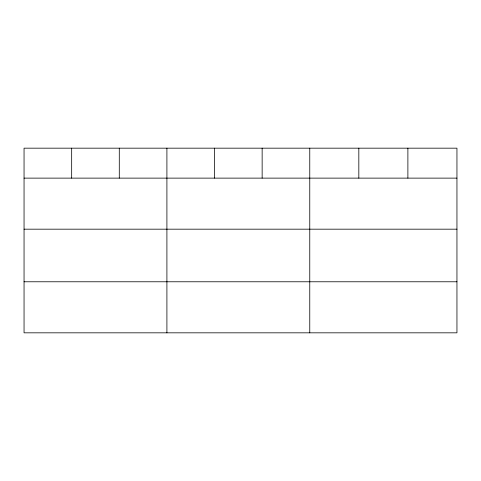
<?xml version="1.0" encoding="UTF-8"?>
<svg xmlns="http://www.w3.org/2000/svg" width="481" height="481" viewBox="0 0 481 481"><rect width="100%" height="100%" fill="white"/><g stroke="black" fill="none" stroke-linecap="round" stroke-linejoin="round"><path stroke-width="0.72" d="M456.95 229.178L456.95 148.172L24.05 148.172L24.05 332.828L456.95 332.828L456.95 229.178L24.05 229.178M24.05 178.126L456.95 178.126M24.05 281.776L456.95 281.776M407.888 148.172L407.888 178.126M358.826 148.172L358.826 178.126M309.764 148.172L309.764 332.828M262.145 148.172L262.145 178.126M214.526 148.172L214.526 178.126M166.907 148.172L166.907 332.828M119.288 148.172L119.288 178.126M71.669 148.172L71.669 178.126"/></g></svg>
